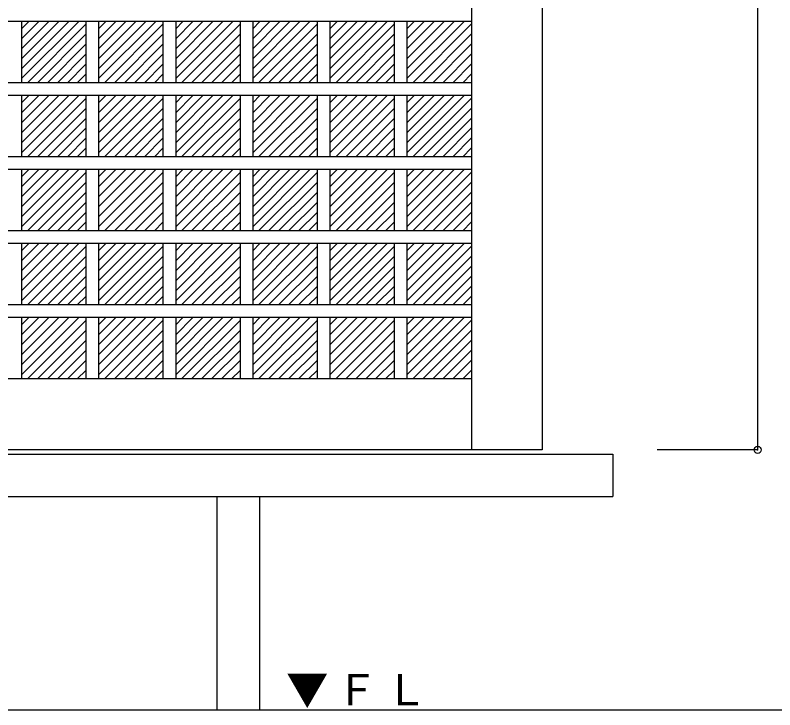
# Model space of a CAD drawing. Units: millimetres at full size, sheet at 1:10; details may follow other scales. Extents: x -1947 to 1953, y -1436 to 1392.
# Drawn here: x -6 to 531, y -818 to -326 of the extents above; entities that cross this region are included whole.
import ezdxf

# ---------------------------------------------------------------- set-up
doc = ezdxf.new("R2010")
doc.units = ezdxf.units.MM
doc.header["$LTSCALE"] = 10
doc.header["$PDMODE"] = 32
doc.header["$PDSIZE"] = 5
doc.layers.add('4-4', color=3, linetype='Continuous')
doc.styles.add('ＭＳ ゴシック', font='')
doc.styles.get('ＭＳ ゴシック').set_extended_font_data('MS Gothic')

msp = doc.modelspace()

# ---------------------------------------------------------------- linework, layer by layer
at = {"layer": '4-4', "color": 7}
for p, q in [((316.67, 86.01), (316.67, -633.99)), ((366.67, 86.01), (366.67, -633.99)), ((316.67, -583.79), (-492.33, -583.79)), ((366.67, -633.99), (-1451.33, -633.99)), ((519.18, -633.99), (448.08, -633.99)), ((-1451.33, -636.99), (416.67, -636.99)), ((416.67, -636.99), (416.67, -666.99)), ((-1451.33, -666.99), (416.67, -666.99)), ((136.67, -666.99), (136.67, -817.99)), ((166.67, -666.99), (166.67, -817.99)), ((-1625.6, -817.99), (1321.11, -817.99))]:
    msp.add_line(p, q, dxfattribs=at)
at = {"layer": '4-4', "color": 4}
msp.add_line((519.18, 86.01), (519.18, -633.99), dxfattribs=at)
at = {"layer": '4-4'}
for p, q in [((316.67, -330.79), (-492.33, -330.79)), ((-1.56, -330.79), (-1.56, -374.19)), ((-1.56, -371.22), (38.88, -330.79)), ((-1.56, -364.15), (31.81, -330.79)), ((-1.56, -357.08), (24.73, -330.79)), ((-1.56, -350.01), (17.66, -330.79)), ((-1.56, -342.94), (10.59, -330.79)), ((-1.56, -335.87), (3.52, -330.79)), ((2.55, -374.19), (43.97, -332.76)), ((43.97, -330.79), (43.97, -374.19)), ((52.97, -330.79), (52.97, -374.19)), ((52.97, -371.22), (93.41, -330.79)), ((52.97, -364.15), (86.34, -330.79)), ((52.97, -357.08), (79.26, -330.79)), ((52.97, -350.01), (72.19, -330.79)), ((52.97, -342.94), (65.12, -330.79)), ((52.97, -335.87), (58.05, -330.79)), ((57.08, -374.19), (98.5, -332.76)), ((98.5, -330.79), (98.5, -374.19)), ((107.5, -330.79), (107.5, -374.19)), ((107.5, -371.22), (147.94, -330.79)), ((107.5, -364.15), (140.87, -330.79)), ((107.5, -357.08), (133.79, -330.79)), ((107.5, -350.01), (126.72, -330.79)), ((107.5, -342.94), (119.65, -330.79)), ((107.5, -335.87), (112.58, -330.79)), ((111.61, -374.19), (153.03, -332.76)), ((153.03, -330.79), (153.03, -374.19)), ((162.03, -330.79), (162.03, -374.19)), ((162.03, -371.22), (202.47, -330.79)), ((162.03, -364.15), (195.4, -330.79)), ((162.03, -357.08), (188.32, -330.79)), ((162.03, -350.01), (181.25, -330.79)), ((162.03, -342.94), (174.18, -330.79)), ((162.03, -335.87), (167.11, -330.79)), ((166.14, -374.19), (207.56, -332.76)), ((207.56, -330.79), (207.56, -374.19)), ((216.56, -330.79), (216.56, -374.19)), ((216.56, -371.22), (257, -330.79)), ((216.56, -364.15), (249.93, -330.79)), ((216.56, -357.08), (242.85, -330.79)), ((216.56, -350.01), (235.78, -330.79)), ((216.56, -342.94), (228.71, -330.79)), ((216.56, -335.87), (221.64, -330.79)), ((220.67, -374.19), (262.09, -332.76)), ((262.09, -330.79), (262.09, -374.19)), ((271.09, -330.79), (271.09, -374.19)), ((271.09, -371.22), (311.53, -330.79)), ((271.09, -364.15), (304.46, -330.79)), ((271.09, -357.08), (297.38, -330.79)), ((271.09, -350.01), (290.31, -330.79)), ((271.09, -342.94), (283.24, -330.79)), ((271.09, -335.87), (276.17, -330.79)), ((275.2, -374.19), (316.62, -332.76)), ((9.62, -374.19), (43.97, -339.84)), ((64.15, -374.19), (98.5, -339.84)), ((118.68, -374.19), (153.03, -339.84)), ((173.21, -374.19), (207.56, -339.84)), ((227.74, -374.19), (262.09, -339.84)), ((282.27, -374.19), (316.62, -339.84)), ((16.69, -374.19), (43.97, -346.91)), ((71.22, -374.19), (98.5, -346.91)), ((125.75, -374.19), (153.03, -346.91)), ((180.28, -374.19), (207.56, -346.91)), ((234.81, -374.19), (262.09, -346.91)), ((289.34, -374.19), (316.62, -346.91)), ((23.76, -374.19), (43.97, -353.98)), ((78.29, -374.19), (98.5, -353.98)), ((132.82, -374.19), (153.03, -353.98)), ((187.35, -374.19), (207.56, -353.98)), ((241.88, -374.19), (262.09, -353.98)), ((296.41, -374.19), (316.62, -353.98)), ((30.83, -374.19), (43.97, -361.05)), ((85.36, -374.19), (98.5, -361.05)), ((139.89, -374.19), (153.03, -361.05)), ((194.42, -374.19), (207.56, -361.05)), ((248.95, -374.19), (262.09, -361.05)), ((303.48, -374.19), (316.62, -361.05)), ((37.9, -374.19), (43.97, -368.12)), ((92.43, -374.19), (98.5, -368.12)), ((146.96, -374.19), (153.03, -368.12)), ((201.49, -374.19), (207.56, -368.12)), ((256.02, -374.19), (262.09, -368.12)), ((310.55, -374.19), (316.62, -368.12)), ((316.67, -374.19), (-492.33, -374.19)), ((316.67, -383.19), (-492.33, -383.19)), ((-1.56, -383.19), (-1.56, -426.59)), ((-1.56, -423.62), (38.88, -383.19)), ((-1.56, -416.55), (31.81, -383.19)), ((-1.56, -409.48), (24.73, -383.19)), ((-1.56, -402.41), (17.66, -383.19)), ((-1.56, -395.34), (10.59, -383.19)), ((-1.56, -388.27), (3.52, -383.19)), ((2.55, -426.59), (43.97, -385.16)), ((43.97, -383.19), (43.97, -426.59)), ((52.97, -383.19), (52.97, -426.59)), ((52.97, -423.62), (93.41, -383.19)), ((52.97, -416.55), (86.34, -383.19)), ((52.97, -409.48), (79.26, -383.19)), ((52.97, -402.41), (72.19, -383.19)), ((52.97, -395.34), (65.12, -383.19)), ((52.97, -388.27), (58.05, -383.19)), ((57.08, -426.59), (98.5, -385.16)), ((98.5, -383.19), (98.5, -426.59)), ((107.5, -383.19), (107.5, -426.59)), ((107.5, -423.62), (147.94, -383.19)), ((107.5, -416.55), (140.87, -383.19)), ((107.5, -409.48), (133.79, -383.19)), ((107.5, -402.41), (126.72, -383.19)), ((107.5, -395.34), (119.65, -383.19)), ((107.5, -388.27), (112.58, -383.19)), ((111.61, -426.59), (153.03, -385.16)), ((153.03, -383.19), (153.03, -426.59)), ((162.03, -383.19), (162.03, -426.59)), ((162.03, -423.62), (202.47, -383.19)), ((162.03, -416.55), (195.4, -383.19)), ((162.03, -409.48), (188.32, -383.19)), ((162.03, -402.41), (181.25, -383.19)), ((162.03, -395.34), (174.18, -383.19)), ((162.03, -388.27), (167.11, -383.19)), ((166.14, -426.59), (207.56, -385.16)), ((207.56, -383.19), (207.56, -426.59)), ((216.56, -383.19), (216.56, -426.59)), ((216.56, -423.62), (257, -383.19)), ((216.56, -416.55), (249.93, -383.19)), ((216.56, -409.48), (242.85, -383.19)), ((216.56, -402.41), (235.78, -383.19)), ((216.56, -395.34), (228.71, -383.19)), ((216.56, -388.27), (221.64, -383.19)), ((220.67, -426.59), (262.09, -385.16)), ((262.09, -383.19), (262.09, -426.59)), ((271.09, -383.19), (271.09, -426.59)), ((271.09, -423.62), (311.53, -383.19)), ((271.09, -416.55), (304.46, -383.19)), ((271.09, -409.48), (297.38, -383.19)), ((271.09, -402.41), (290.31, -383.19)), ((271.09, -395.34), (283.24, -383.19)), ((271.09, -388.27), (276.17, -383.19)), ((275.2, -426.59), (316.62, -385.16)), ((9.62, -426.59), (43.97, -392.24)), ((64.15, -426.59), (98.5, -392.24)), ((118.68, -426.59), (153.03, -392.24)), ((173.21, -426.59), (207.56, -392.24)), ((227.74, -426.59), (262.09, -392.24)), ((282.27, -426.59), (316.62, -392.24)), ((16.69, -426.59), (43.97, -399.31)), ((71.22, -426.59), (98.5, -399.31)), ((125.75, -426.59), (153.03, -399.31)), ((180.28, -426.59), (207.56, -399.31)), ((234.81, -426.59), (262.09, -399.31)), ((289.34, -426.59), (316.62, -399.31)), ((23.76, -426.59), (43.97, -406.38)), ((78.29, -426.59), (98.5, -406.38)), ((132.82, -426.59), (153.03, -406.38)), ((187.35, -426.59), (207.56, -406.38)), ((241.88, -426.59), (262.09, -406.38)), ((296.41, -426.59), (316.62, -406.38)), ((30.83, -426.59), (43.97, -413.45)), ((85.36, -426.59), (98.5, -413.45)), ((139.89, -426.59), (153.03, -413.45)), ((194.42, -426.59), (207.56, -413.45)), ((248.95, -426.59), (262.09, -413.45)), ((303.48, -426.59), (316.62, -413.45)), ((37.9, -426.59), (43.97, -420.52)), ((92.43, -426.59), (98.5, -420.52)), ((146.96, -426.59), (153.03, -420.52)), ((201.49, -426.59), (207.56, -420.52)), ((256.02, -426.59), (262.09, -420.52)), ((310.55, -426.59), (316.62, -420.52)), ((316.67, -426.59), (-492.33, -426.59)), ((316.67, -435.59), (-492.33, -435.59)), ((-1.56, -435.59), (-1.56, -478.99)), ((-1.56, -476.02), (38.88, -435.59)), ((-1.56, -468.95), (31.81, -435.59)), ((-1.56, -461.88), (24.73, -435.59)), ((-1.56, -454.81), (17.66, -435.59)), ((-1.56, -447.74), (10.59, -435.59)), ((-1.56, -440.67), (3.52, -435.59)), ((2.55, -478.99), (43.97, -437.56)), ((43.97, -435.59), (43.97, -478.99)), ((52.97, -435.59), (52.97, -478.99)), ((52.97, -476.02), (93.41, -435.59)), ((52.97, -468.95), (86.34, -435.59)), ((52.97, -461.88), (79.26, -435.59)), ((52.97, -454.81), (72.19, -435.59)), ((52.97, -447.74), (65.12, -435.59)), ((52.97, -440.67), (58.05, -435.59)), ((57.08, -478.99), (98.5, -437.56)), ((98.5, -435.59), (98.5, -478.99)), ((107.5, -435.59), (107.5, -478.99)), ((107.5, -476.02), (147.94, -435.59)), ((107.5, -468.95), (140.87, -435.59)), ((107.5, -461.88), (133.79, -435.59)), ((107.5, -454.81), (126.72, -435.59)), ((107.5, -447.74), (119.65, -435.59)), ((107.5, -440.67), (112.58, -435.59)), ((111.61, -478.99), (153.03, -437.56)), ((153.03, -435.59), (153.03, -478.99)), ((162.03, -435.59), (162.03, -478.99)), ((162.03, -476.02), (202.47, -435.59)), ((162.03, -468.95), (195.4, -435.59)), ((162.03, -461.88), (188.32, -435.59)), ((162.03, -454.81), (181.25, -435.59)), ((162.03, -447.74), (174.18, -435.59)), ((162.03, -440.67), (167.11, -435.59)), ((166.14, -478.99), (207.56, -437.56)), ((207.56, -435.59), (207.56, -478.99)), ((216.56, -435.59), (216.56, -478.99)), ((216.56, -476.02), (257, -435.59)), ((216.56, -468.95), (249.93, -435.59)), ((216.56, -461.88), (242.85, -435.59)), ((216.56, -454.81), (235.78, -435.59)), ((216.56, -447.74), (228.71, -435.59)), ((216.56, -440.67), (221.64, -435.59)), ((220.67, -478.99), (262.09, -437.56)), ((262.09, -435.59), (262.09, -478.99)), ((271.09, -435.59), (271.09, -478.99)), ((271.09, -476.02), (311.53, -435.59)), ((271.09, -468.95), (304.46, -435.59)), ((271.09, -461.88), (297.38, -435.59)), ((271.09, -454.81), (290.31, -435.59)), ((271.09, -447.74), (283.24, -435.59)), ((271.09, -440.67), (276.17, -435.59)), ((275.2, -478.99), (316.62, -437.56)), ((9.62, -478.99), (43.97, -444.64)), ((64.15, -478.99), (98.5, -444.64)), ((118.68, -478.99), (153.03, -444.64)), ((173.21, -478.99), (207.56, -444.64)), ((227.74, -478.99), (262.09, -444.64)), ((282.27, -478.99), (316.62, -444.64)), ((16.69, -478.99), (43.97, -451.71)), ((71.22, -478.99), (98.5, -451.71)), ((125.75, -478.99), (153.03, -451.71)), ((180.28, -478.99), (207.56, -451.71)), ((234.81, -478.99), (262.09, -451.71)), ((289.34, -478.99), (316.62, -451.71)), ((23.76, -478.99), (43.97, -458.78)), ((78.29, -478.99), (98.5, -458.78)), ((132.82, -478.99), (153.03, -458.78)), ((187.35, -478.99), (207.56, -458.78)), ((241.88, -478.99), (262.09, -458.78)), ((296.41, -478.99), (316.62, -458.78)), ((30.83, -478.99), (43.97, -465.85)), ((85.36, -478.99), (98.5, -465.85)), ((139.89, -478.99), (153.03, -465.85)), ((194.42, -478.99), (207.56, -465.85)), ((248.95, -478.99), (262.09, -465.85)), ((303.48, -478.99), (316.62, -465.85)), ((37.9, -478.99), (43.97, -472.92)), ((92.43, -478.99), (98.5, -472.92)), ((146.96, -478.99), (153.03, -472.92)), ((201.49, -478.99), (207.56, -472.92)), ((256.02, -478.99), (262.09, -472.92)), ((310.55, -478.99), (316.62, -472.92)), ((316.67, -478.99), (-492.33, -478.99)), ((316.67, -487.99), (-492.33, -487.99)), ((-1.56, -487.99), (-1.56, -531.39)), ((-1.56, -528.42), (38.88, -487.99)), ((-1.56, -521.35), (31.81, -487.99)), ((-1.56, -514.28), (24.73, -487.99)), ((-1.56, -507.21), (17.66, -487.99)), ((-1.56, -500.14), (10.59, -487.99)), ((-1.56, -493.07), (3.52, -487.99)), ((43.97, -487.99), (43.97, -531.39)), ((52.97, -487.99), (52.97, -531.39)), ((52.97, -528.42), (93.41, -487.99)), ((52.97, -521.35), (86.34, -487.99)), ((52.97, -514.28), (79.26, -487.99)), ((52.97, -507.21), (72.19, -487.99)), ((52.97, -500.14), (65.12, -487.99)), ((52.97, -493.07), (58.05, -487.99)), ((98.5, -487.99), (98.5, -531.39)), ((107.5, -487.99), (107.5, -531.39)), ((107.5, -528.42), (147.94, -487.99)), ((107.5, -521.35), (140.87, -487.99)), ((107.5, -514.28), (133.79, -487.99)), ((107.5, -507.21), (126.72, -487.99)), ((107.5, -500.14), (119.65, -487.99)), ((107.5, -493.07), (112.58, -487.99)), ((153.03, -487.99), (153.03, -531.39)), ((162.03, -487.99), (162.03, -531.39)), ((162.03, -528.42), (202.47, -487.99)), ((162.03, -521.35), (195.4, -487.99)), ((162.03, -514.28), (188.32, -487.99)), ((162.03, -507.21), (181.25, -487.99)), ((162.03, -500.14), (174.18, -487.99)), ((162.03, -493.07), (167.11, -487.99)), ((207.56, -487.99), (207.56, -531.39)), ((216.56, -487.99), (216.56, -531.39)), ((216.56, -528.42), (257, -487.99)), ((216.56, -521.35), (249.93, -487.99)), ((216.56, -514.28), (242.85, -487.99)), ((216.56, -507.21), (235.78, -487.99)), ((216.56, -500.14), (228.71, -487.99)), ((216.56, -493.07), (221.64, -487.99)), ((262.09, -487.99), (262.09, -531.39)), ((271.09, -487.99), (271.09, -531.39)), ((271.09, -528.42), (311.53, -487.99)), ((271.09, -521.35), (304.46, -487.99)), ((271.09, -514.28), (297.38, -487.99)), ((271.09, -507.21), (290.31, -487.99)), ((271.09, -500.14), (283.24, -487.99)), ((271.09, -493.07), (276.17, -487.99)), ((2.55, -531.39), (43.97, -489.96)), ((57.08, -531.39), (98.5, -489.96)), ((111.61, -531.39), (153.03, -489.96)), ((166.14, -531.39), (207.56, -489.96)), ((220.67, -531.39), (262.09, -489.96)), ((275.2, -531.39), (316.62, -489.96)), ((9.62, -531.39), (43.97, -497.04)), ((64.15, -531.39), (98.5, -497.04)), ((118.68, -531.39), (153.03, -497.04)), ((173.21, -531.39), (207.56, -497.04)), ((227.74, -531.39), (262.09, -497.04)), ((282.27, -531.39), (316.62, -497.04)), ((16.69, -531.39), (43.97, -504.11)), ((71.22, -531.39), (98.5, -504.11)), ((125.75, -531.39), (153.03, -504.11)), ((180.28, -531.39), (207.56, -504.11)), ((234.81, -531.39), (262.09, -504.11)), ((289.34, -531.39), (316.62, -504.11)), ((23.76, -531.39), (43.97, -511.18)), ((78.29, -531.39), (98.5, -511.18)), ((132.82, -531.39), (153.03, -511.18)), ((187.35, -531.39), (207.56, -511.18)), ((241.88, -531.39), (262.09, -511.18)), ((296.41, -531.39), (316.62, -511.18)), ((30.83, -531.39), (43.97, -518.25)), ((85.36, -531.39), (98.5, -518.25)), ((139.89, -531.39), (153.03, -518.25)), ((194.42, -531.39), (207.56, -518.25)), ((248.95, -531.39), (262.09, -518.25)), ((303.48, -531.39), (316.62, -518.25)), ((37.9, -531.39), (43.97, -525.32)), ((92.43, -531.39), (98.5, -525.32)), ((146.96, -531.39), (153.03, -525.32)), ((201.49, -531.39), (207.56, -525.32)), ((256.02, -531.39), (262.09, -525.32)), ((310.55, -531.39), (316.62, -525.32)), ((316.67, -531.39), (-492.33, -531.39)), ((316.67, -540.39), (-492.33, -540.39)), ((-1.56, -540.39), (-1.56, -583.79)), ((-1.56, -580.82), (38.88, -540.39)), ((-1.56, -573.75), (31.81, -540.39)), ((-1.56, -566.68), (24.73, -540.39)), ((-1.56, -559.61), (17.66, -540.39)), ((-1.56, -552.54), (10.59, -540.39)), ((-1.56, -545.47), (3.52, -540.39)), ((2.55, -583.79), (43.97, -542.36)), ((43.97, -540.39), (43.97, -583.79)), ((52.97, -540.39), (52.97, -583.79)), ((52.97, -580.82), (93.41, -540.39)), ((52.97, -573.75), (86.34, -540.39)), ((52.97, -566.68), (79.26, -540.39)), ((52.97, -559.61), (72.19, -540.39)), ((52.97, -552.54), (65.12, -540.39)), ((52.97, -545.47), (58.05, -540.39)), ((57.08, -583.79), (98.5, -542.36)), ((98.5, -540.39), (98.5, -583.79)), ((107.5, -540.39), (107.5, -583.79)), ((107.5, -580.82), (147.94, -540.39)), ((107.5, -573.75), (140.87, -540.39)), ((107.5, -566.68), (133.79, -540.39)), ((107.5, -559.61), (126.72, -540.39)), ((107.5, -552.54), (119.65, -540.39)), ((107.5, -545.47), (112.58, -540.39)), ((111.61, -583.79), (153.03, -542.36)), ((153.03, -540.39), (153.03, -583.79)), ((162.03, -540.39), (162.03, -583.79)), ((162.03, -580.82), (202.47, -540.39)), ((162.03, -573.75), (195.4, -540.39)), ((162.03, -566.68), (188.32, -540.39)), ((162.03, -559.61), (181.25, -540.39)), ((162.03, -552.54), (174.18, -540.39)), ((162.03, -545.47), (167.11, -540.39)), ((166.14, -583.79), (207.56, -542.36)), ((207.56, -540.39), (207.56, -583.79)), ((216.56, -540.39), (216.56, -583.79)), ((216.56, -580.82), (257, -540.39)), ((216.56, -573.75), (249.93, -540.39)), ((216.56, -566.68), (242.85, -540.39)), ((216.56, -559.61), (235.78, -540.39)), ((216.56, -552.54), (228.71, -540.39)), ((216.56, -545.47), (221.64, -540.39)), ((220.67, -583.79), (262.09, -542.36)), ((262.09, -540.39), (262.09, -583.79)), ((271.09, -540.39), (271.09, -583.79)), ((271.09, -580.82), (311.53, -540.39)), ((271.09, -573.75), (304.46, -540.39)), ((271.09, -566.68), (297.38, -540.39)), ((271.09, -559.61), (290.31, -540.39)), ((271.09, -552.54), (283.24, -540.39)), ((271.09, -545.47), (276.17, -540.39)), ((275.2, -583.79), (316.62, -542.36)), ((9.62, -583.79), (43.97, -549.44)), ((64.15, -583.79), (98.5, -549.44)), ((118.68, -583.79), (153.03, -549.44)), ((173.21, -583.79), (207.56, -549.44)), ((227.74, -583.79), (262.09, -549.44)), ((282.27, -583.79), (316.62, -549.44)), ((16.69, -583.79), (43.97, -556.51)), ((71.22, -583.79), (98.5, -556.51)), ((125.75, -583.79), (153.03, -556.51)), ((180.28, -583.79), (207.56, -556.51)), ((234.81, -583.79), (262.09, -556.51)), ((289.34, -583.79), (316.62, -556.51)), ((23.76, -583.79), (43.97, -563.58)), ((78.29, -583.79), (98.5, -563.58)), ((132.82, -583.79), (153.03, -563.58)), ((187.35, -583.79), (207.56, -563.58)), ((241.88, -583.79), (262.09, -563.58)), ((296.41, -583.79), (316.62, -563.58)), ((30.83, -583.79), (43.97, -570.65)), ((85.36, -583.79), (98.5, -570.65)), ((139.89, -583.79), (153.03, -570.65)), ((194.42, -583.79), (207.56, -570.65)), ((248.95, -583.79), (262.09, -570.65)), ((303.48, -583.79), (316.62, -570.65)), ((37.9, -583.79), (43.97, -577.72)), ((92.43, -583.79), (98.5, -577.72)), ((146.96, -583.79), (153.03, -577.72)), ((201.49, -583.79), (207.56, -577.72)), ((256.02, -583.79), (262.09, -577.72)), ((310.55, -583.79), (316.62, -577.72))]:
    msp.add_line(p, q, dxfattribs=at)
at = {"layer": '4-4', "color": 4}
msp.add_point((519.18, -633.99), dxfattribs=at)

# ---------------------------------------------------------------- texts
at = {"layer": '4-4', "color": 7, "insert": (185.55, -816.74), "char_height": 21.99, "attachment_point": 7, "style": 'ＭＳ ゴシック'}
msp.add_mtext('\\T1.17;▼ＦＬ', dxfattribs=at)

doc.saveas('drawing.dxf')
